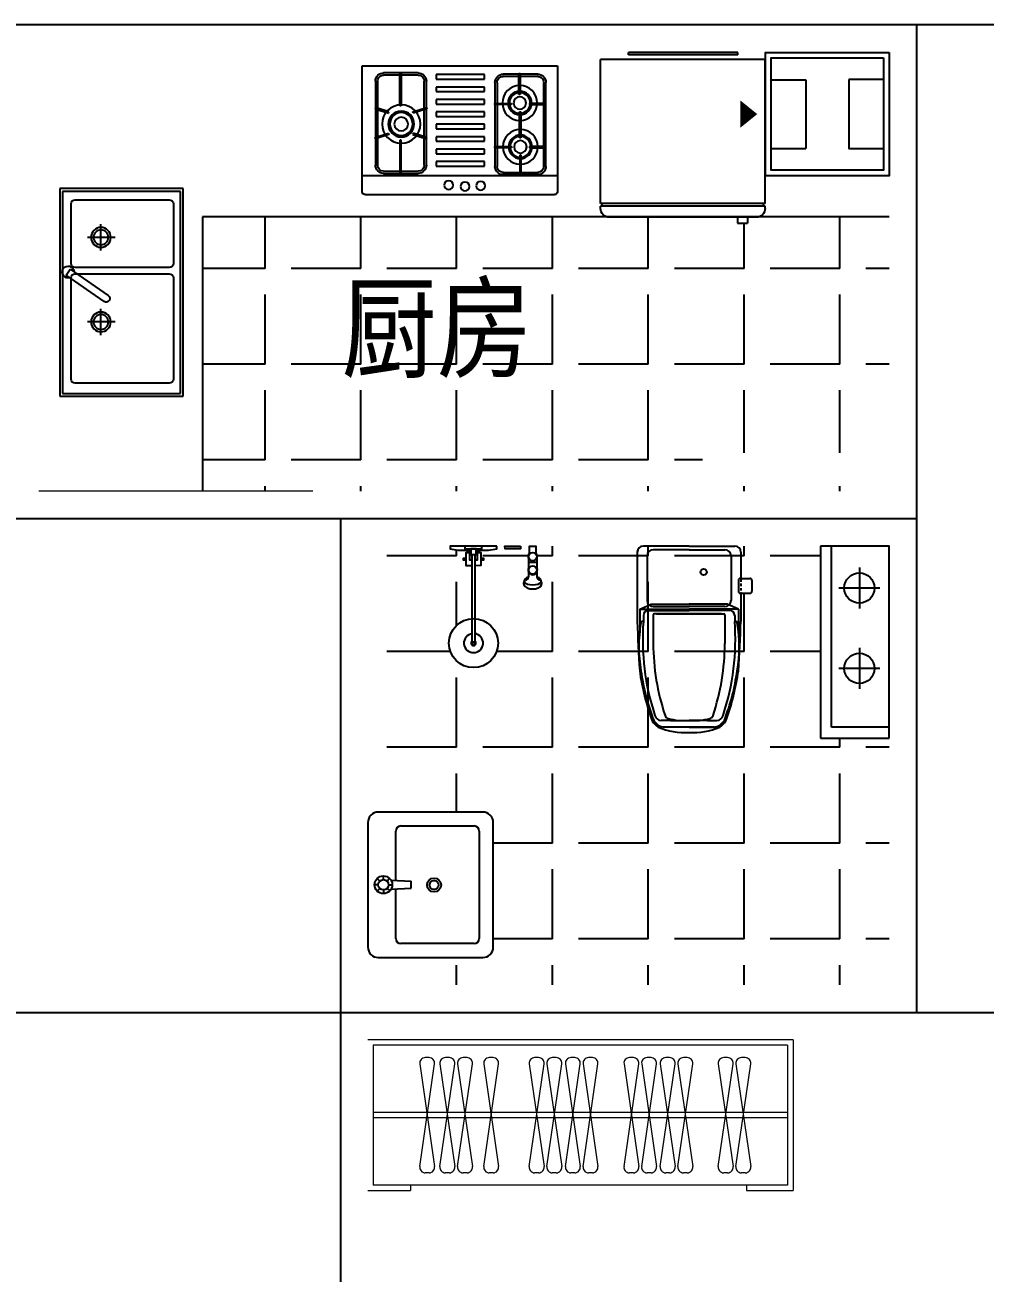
# Model space of a CAD drawing. Extents: x 534658 to 605938, y 505393 to 555793.
# Drawn here: x 568153 to 571653, y 529032 to 533582 of the extents above; entities that cross this region are included whole.
import ezdxf
from ezdxf.enums import TextEntityAlignment as Align

# ---------------------------------------------------------------- set-up
doc = ezdxf.new("R2010")
doc.units = 0
doc.header["$LTSCALE"] = 1000
doc.header["$MEASUREMENT"] = 0
for name, color, linetype in [('0_厨卫', 154, 'Continuous'), ('0_铺地填充', 251, 'Continuous'), ('DOTE', 1, 'Continuous'), ('PUB_TEXT', 7, 'Continuous')]:
    doc.layers.add(name, color=color, linetype=linetype)
doc.layers.add('0_家具', color=31, linetype='Continuous', lineweight=9)
doc.layers.add('0_看线', color=180, linetype='Continuous', lineweight=9)
doc.styles.add('黑体', font='SIMHEI.TTF', dxfattribs={"width": 0.8})
pattern_1 = [(180, (2075342.906589111, 392994.6721116866), (0, 349.25), [254, -95.25]), (90, (2075342.906589111, 392994.6721116866), (349.25, 2.138539473011066e-14), [254, -95.25])]

# ---------------------------------------------------------------- blocks, each defined once
blk = doc.blocks.new('ma2')
at = {"layer": '0_厨卫'}
for p, q in [((0, 0), (-166.5, 0)), ((0, 0), (166.5, 0)), ((-189, -22.5), (-189, -274.5)), ((189, -22.5), (189, -122.0254213614389)), ((191.7000000001863, -117.9000000001397), (222.3000000007451, -117.9000000001397)), ((229.5, -125.0999999998603), (229.5, -164.6999999999534)), ((189, -170.1148700807244), (189, -274.5)), ((191.7000000001863, -171.9000000001397), (222.3000000007451, -171.9000000001397)), ((-180, -230.4000000001397), (-180, -316.4254094343632)), ((-175.5, -279), (-175.5, -280.3469112922903))]:
    blk.add_line(p, q, dxfattribs=at)
at = {"layer": '0_厨卫', "color": 8}
for p, q in [((-153, -36), (-153, -198)), ((0, -13.5), (-130.5, -13.5)), ((0, -13.5), (130.5, -13.5)), ((153, -36), (153, -198)), ((180, -125.0999999998603), (180, -164.6999999999534)), ((191.7000000001863, -117.9000000001397), (187.2000000001863, -117.9000000001397)), ((189, -121.200333661167), (189, -129.7378550155554)), ((191.7000000001863, -171.9000000001397), (187.2000000001863, -171.9000000001397)), ((189, -136.9619115462992), (189, -146.4845315185376)), ((189, -153.1339471887331), (189, -161.6714685431216)), ((-180, -230.4000000001397), (-138.5999999996275, -211.5)), ((-138.5999999996275, -211.5), (0, -211.5)), ((-130.5, -220.5), (0, -220.5)), ((138.6000000005588, -211.5), (0, -211.5)), ((130.5, -220.5), (0, -220.5)), ((180, -230.4000000001397), (138.6000000005588, -211.5)), ((-180, -230.4000000001397), (0, -230.4000000001397)), ((-166.5, -252.9000000001397), (-166.5, -274.5)), ((-148.5, -234.9000000001397), (0, -234.9000000001397)), ((-130.5, -250.1999999999534), (-130.5, -355.5)), ((0, -246.5999999998603), (-126.8999999994412, -246.5999999998603)), ((-118.7999999998137, -246.5999999998603), (0, -246.5999999998603)), ((180, -230.4000000001397), (0, -230.4000000001397)), ((148.5, -234.9000000001397), (0, -234.9000000001397)), ((118.8000000007451, -246.5999999998603), (0, -246.5999999998603)), ((0, -246.5999999998603), (126.9000000003725, -246.5999999998603)), ((130.5, -250.1999999999534), (130.5, -355.5)), ((166.5, -252.9000000001397), (166.5, -274.5)), ((180, -230.4000000001397), (180, -316.4254094343632)), ((-166.5, -274.5), (-171, -274.5)), ((166.5, -274.5), (171, -274.5)), ((175.5, -279), (175.5, -280.3469112922903)), ((-77.39916105940938, -636.3000000000466), (-101.8862989675254, -636.3000000000466)), ((-67.5, -636.3000000000466), (-77.39916105940938, -636.3000000000466)), ((-67.5, -636.3000000000466), (0, -636.3000000000466)), ((67.5, -636.3000000000466), (0, -636.3000000000466)), ((67.5, -636.3000000000466), (77.39916105940938, -636.3000000000466)), ((77.39916105940938, -636.3000000000466), (101.8862989684567, -636.3000000000466)), ((93.06087754387408, -659.6999999999534), (-93.06087754294276, -659.6999999999534)), ((0, -659.6999999999534), (93.06087754387408, -659.6999999999534))]:
    blk.add_line(p, q, dxfattribs=at)
blk.add_circle((53.10000000055879, -94.5), 11.40815247663667, dxfattribs=at)
at = {"layer": '0_厨卫'}
for centre, radius, start, end in [((-166.5, -22.5), 22.5, 90, 180), ((166.5, -22.5), 22.5, 0, 90), ((222.3000000007451, -125.0999999998603), 7.2, 0, 90), ((222.3000000007451, -164.6999999999534), 7.2, 270, 0), ((6805.708689086139, -14.98956554476172), 6999.521077242298, 182.1247541063514, 183.6000563434392), ((-6805.708688990213, -14.98956555104814), 6999.521077147583, 356.3999436565608, 357.8752458936486), ((749.1395910214633, -320.9842596482486), 938.6835635739402, 188.1773252596434, 199.5371123268662), ((-749.075333350338, -321.0035344087519), 938.6165597252316, 340.4626847590481, 351.8237832077435), ((-122.7765990523621, -630.3817124427296), 13.5, 199.5371123268662, 212.7351400685429), ((-116.1856549186632, -630.4243820346892), 13.5, 201.340130019766, 225.0456671201243), ((122.7765990523621, -630.3817124427296), 13.5, 327.2648599314571, 340.4628876731337), ((-70.42896267399192, -596.7297718022019), 75.73124732212365, 212.7351400685429, 236.2527200414178), ((-12.88828185852617, -423.2266014702618), 256.5972770769422, 247.1572968193986, 272.8790446030137), ((12.88828185852617, -423.226601468632), 256.5972770785842, 267.1209553969863, 292.8427031806015), ((70.42896267492324, -596.7297718022019), 75.73124732212365, 303.7472799585822, 327.2648599314571)]:
    blk.add_arc(centre, radius, start, end, dxfattribs=at)
at = {"layer": '0_厨卫', "color": 8}
for centre, radius, start, end in [((-130.5, -36), 22.5, 90, 180), ((130.5, -36), 22.5, 0, 90), ((187.2000000001863, -125.0999999998603), 7.2, 90, 180), ((187.2000000001863, -164.6999999999534), 7.2, 180, 270), ((-130.5, -198), 22.5, 180, 270), ((130.5, -198), 22.5, 270, 0), ((-148.5, -252.9000000001397), 18, 90, 180), ((-126.8999999994412, -250.1999999999534), 3.6, 90, 180), ((126.9000000003725, -250.1999999999534), 3.6, 0, 90), ((148.5, -252.9000000001397), 18, 0, 90), ((315.9997481284663, -366.8548092211131), 499.0547252698382, 170.0177249496548, 190.1148802128349), ((-171, -279), 4.5, 90, 180), ((712.4397293468937, -340.4294771072455), 881.4089537639704, 175.7102634395871, 198.2941325648036), ((-712.4397293459624, -340.4294771070126), 881.4089537639704, 341.7058674351964, 4.28973656041288), ((171, -279), 4.5, 0, 90), ((-315.999748127535, -366.8548092208803), 499.0547252698382, 349.8851197871651, 9.982275050345233), ((703.8273664154112, -352.850587095134), 834.3315730198825, 180.1819425781174, 198.4972610599625), ((-703.8273664144799, -352.850587095134), 834.3315730198825, 341.5027389400375, 359.8180574218827), ((594.2509733149782, -352.8633294566534), 776.2321552453669, 187.5236788309576, 201.340130019766), ((-594.2509733149782, -352.8633294566534), 776.2321552453669, 338.659869980234, 352.4763211690424), ((-99.85239377990365, -611.0890470207669), 25.2928630336992, 193.7470556046317, 265.387626009144), ((-70.33155621122569, -611.8393892205786), 18, 198.4972610599625, 250.8187481424693), ((-15.12868216913193, -386.4469691873528), 249.9794124911297, 255.8484349526227, 273.4075284237138), ((15.12868217006326, -386.4469691873528), 249.9794124911297, 266.5924715762862, 284.1515650473773), ((70.33155621215701, -611.8393892205786), 18, 289.1812518575307, 341.5027389400375), ((99.85239378083497, -611.0890470207669), 25.2928630336992, 274.612373990856, 346.2529443953683), ((116.1856549195945, -630.4243820346892), 13.5, 314.9543328798757, 338.659869980234), ((117.4627921506763, -396.4031826078426), 344.1924834331063, 225.0456671201243, 228.0776655587328), ((-91.53043877147138, -625.7263711621054), 34.00808285177626, 231.9313491334848, 272.5793075874444), ((91.5304387724027, -625.7263711621054), 34.00808285177626, 267.4206924125555, 308.0686508665152), ((-117.4627921497449, -396.4031826076098), 344.1924834331063, 311.9223344412672, 314.9543328798757)]:
    blk.add_arc(centre, radius, start, end, dxfattribs=at)
blk = doc.blocks.new('A$C1BE601A8')
for p, q in [((-3.331544576212764e-06, 0.000128552783280611), (-3.331544576212764e-06, 450.0001285527833)), ((-3.331544576212764e-06, 450.0001285527833), (756.9591153254441, 450.0001285527833)), ((9.999996668455424, 10.00012855278328), (9.999996668455424, 440.0001285527833)), ((9.999996668455424, 440.0001285527833), (746.9591153254441, 440.0001285527833)), ((315.0162760930543, 426.5923377163708), (293.2995176711702, 411.4024486970156)), ((293.2995176711702, 411.4024486970156), (390.0376990229997, 273.0973095423542)), ((411.7544574448548, 288.287198562175), (315.0162760930543, 426.5923377163708)), ((746.9591153254441, 440.0001285527833), (746.9591153254441, 10.00012855278328)), ((756.9591153254441, 450.0001285527833), (756.9591153254441, 0.000128552783280611)), ((40.70540845507639, 393.4111159974709), (40.70540845507639, 50.34339343057945)), ((272.9981059508573, 408.4111159970053), (55.70540845507639, 408.4111159974709)), ((287.9981059508573, 50.34339343011379), (287.9981059508573, 393.4111159970053)), ((310.5429994659789, 393.4111159974709), (310.5429994659789, 50.34339343011379)), ((694.6191676114395, 408.4111159974709), (325.5429994659789, 408.4111159974709)), ((709.6191676114395, 50.34339343057945), (709.6191676114395, 393.4111159974709)), ((177.7081585570995, 248.1342476331629), (177.7081585570995, 348.3190406123176)), ((486.0939768552489, 248.1342476331629), (486.0939768552489, 348.3190406123176)), ((225.9020207491121, 299.62899633497), (129.8652481655299, 299.62899633497)), ((534.2878390472615, 299.6289963354357), (438.2510664636793, 299.6289963354357)), ((756.9591153254441, 0.000128552783280611), (-3.331544576212764e-06, 0.000128552783280611)), ((746.9591153254441, 10.00012855278328), (9.999996668455424, 10.00012855278328)), ((55.70540845507639, 35.34339343057945), (272.9981059508573, 35.34339343011379)), ((325.5429994659789, 35.34339343011379), (694.6191676114395, 35.34339343057945))]:
    blk.add_line(p, q)
for centre, radius in [((177.7081585570995, 299.6289963354357), 36.13484355663392), ((177.7081585570995, 299.6289963354357), 27.13484355663391), ((486.0939768552489, 299.62899633497), 36.13484355663392), ((486.0939768552489, 299.62899633497), 27.13484355663391)]:
    blk.add_circle(centre, radius)
for centre, radius, start, end in [((304.1578968820977, 418.9973932066932), 21.70012077171123, 342.6067890444376, 267.3353041458893), ((55.70540845507639, 393.4111159974709), 15, 90, 180), ((272.9981059508573, 393.4111159970053), 15, 0, 90), ((325.5429994659789, 393.4111159974709), 15, 90, 180), ((694.6191676114395, 393.4111159974709), 15, 0, 90), ((400.8960782339273, 280.6922540520318), 13.25094642638578, 214.9710465723635, 34.97104657236348), ((55.70540845507639, 50.34339343057945), 15, 180, 270), ((272.9981059508573, 50.34339343011379), 15, 270, 0), ((325.5429994659789, 50.34339343011379), 15, 180, 270), ((694.6191676114395, 50.34339343057945), 15, 270, 0)]:
    blk.add_arc(centre, radius, start, end)
blk = doc.blocks.new('ddfdf')
at = {"layer": '0_厨卫'}
for p, q in [((15801.22047886996, -30110.33075532416), (15800.73663333491, -30821.87117318355)), ((16259.83254858754, -30110.6426102753), (15801.22047886996, -30110.33075532416)), ((16269.8257486165, -30120.64260796332), (16269.8257486165, -30812.18335021241)), ((15800.73663333491, -30821.87117318355), (16259.81894864546, -30822.18334790046))]:
    blk.add_line(p, q, dxfattribs=at)
at = {"layer": '0_厨卫', "color": 251}
for p, q in [((16201.47471839342, -30822.14367398366), (16201.95856392848, -30110.60325612428)), ((15856.24018454449, -30166.63353793937), (16162.68054026373, -30166.84191654183)), ((15856.24562452129, -30158.63353978892), (16162.68598024057, -30158.84191839138)), ((15952.10978383189, -30158.79979407729), (15956.89730725183, -30157.24783182231)), ((15968.02960611756, -30207.90957222402), (15952.10978383189, -30158.79979407729)), ((15956.89730725183, -30157.24783182231), (15972.81712953748, -30206.3576099691)), ((16062.03627514632, -30157.31932603248), (16046.04967858482, -30206.40740790183)), ((16050.8350869181, -30207.96587972413), (16066.82168347959, -30158.87779785483)), ((16066.82168347959, -30158.87779785483), (16062.03627514632, -30157.31932603248)), ((15826.13972583385, -30314.35733110219), (15826.22523154415, -30188.61313293988)), ((15834.13972398426, -30314.362771079), (15834.22522969456, -30188.61857291669)), ((15972.81712953748, -30206.3576099691), (15968.02960611756, -30207.90957222402)), ((16046.04967858482, -30206.40740790183), (16050.8350869181, -30207.96587972413)), ((16184.66557524111, -30188.85687139173), (16184.58006953081, -30314.60106955408)), ((16192.66557339151, -30188.86231136855), (16192.58006768121, -30314.60650953089)), ((15828.77924500428, -30247.7031957914), (15828.77613383875, -30252.27845766125)), ((15828.77613383875, -30252.27845766125), (15946.58532782479, -30252.35856759045)), ((15946.58843899032, -30247.7833057206), (15828.77924500428, -30247.7031957914)), ((15946.58532782479, -30252.35856759045), (15946.58843899032, -30247.7833057206)), ((16072.21889501713, -30252.44399807198), (16072.22200618267, -30247.86873620213)), ((16190.02808900317, -30252.52410800118), (16072.21889501713, -30252.44399807198)), ((16072.22200618267, -30247.86873620213), (16190.03120016869, -30247.94884613133)), ((16190.03120016869, -30247.94884613133), (16190.02808900317, -30252.52410800118)), ((15967.97021230725, -30295.25376274667), (15951.98361574577, -30344.34184461599)), ((15956.76902407904, -30345.90031643835), (15972.75562064051, -30296.81223456899)), ((15972.75562064051, -30296.81223456899), (15967.97021230725, -30295.25376274667)), ((16045.98816968787, -30296.86203250175), (16050.77569310779, -30295.31007024675)), ((16061.90799197353, -30345.97181064851), (16045.98816968787, -30296.86203250175)), ((16050.77569310779, -30295.31007024675), (16066.69551539348, -30344.41984839353)), ((16162.55967470406, -30344.58610268185), (15856.11931898478, -30344.37772407936)), ((16162.56511468087, -30336.58610453145), (15856.12475896161, -30336.37772592896)), ((15951.98361574577, -30344.34184461599), (15956.76902407904, -30345.90031643835)), ((16066.69551539348, -30344.41984839353), (16061.90799197353, -30345.97181064851)), ((15832.30939762758, -30555.69794555829), (15832.42922585135, -30379.47925956306)), ((15832.42922585135, -30379.47925956306), (15849.08552759684, -30379.49058580262)), ((15849.08552759684, -30379.49058580262), (15848.96569937306, -30555.70927179785)), ((15877.64456283998, -30555.72877334643), (15877.76439106376, -30379.51008735123)), ((15877.76439106376, -30379.51008735123), (15894.42069280923, -30379.52141359076)), ((15894.42069280923, -30379.52141359076), (15894.30086458546, -30555.74009958602)), ((15922.97972805239, -30555.75960113463), (15923.09955627615, -30379.54091513937)), ((15923.09955627615, -30379.54091513937), (15939.75585802163, -30379.55224137893)), ((15939.75585802163, -30379.55224137893), (15939.63602979787, -30555.77092737419)), ((15968.31489326477, -30555.7904289228), (15968.43472148855, -30379.57174292754)), ((15968.43472148855, -30379.57174292754), (15985.09102323404, -30379.5830691671)), ((15985.09102323404, -30379.5830691671), (15984.97119501028, -30555.80175516236)), ((16013.65005847719, -30555.82125671094), (16013.76988670095, -30379.60257071568)), ((16013.76988670095, -30379.60257071568), (16030.42618844645, -30379.61389695524)), ((16030.42618844645, -30379.61389695524), (16030.30636022268, -30555.8325829505)), ((16058.9852236896, -30555.85208449909), (16059.10505191336, -30379.63339850385)), ((16059.10505191336, -30379.63339850385), (16075.76135365885, -30379.64472474344)), ((16075.76135365885, -30379.64472474344), (16075.64152543508, -30555.86341073865)), ((16104.320388902, -30555.88291228726), (16104.44021712576, -30379.66422629202)), ((16104.44021712576, -30379.66422629202), (16121.09651887125, -30379.67555253155)), ((16121.09651887125, -30379.67555253155), (16120.97669064747, -30555.89423852682)), ((16149.65555411439, -30555.91374007543), (16149.77538233816, -30379.69505408016)), ((16149.77538233816, -30379.69505408016), (16166.43168408364, -30379.70638031972)), ((16166.43168408364, -30379.70638031972), (16166.31185585988, -30555.92506631499)), ((15848.96569937306, -30555.70927179785), (15832.30939762758, -30555.69794555829)), ((15894.30086458546, -30555.74009958602), (15877.64456283998, -30555.72877334643)), ((15939.63602979787, -30555.77092737419), (15922.97972805239, -30555.75960113463)), ((15984.97119501028, -30555.80175516236), (15968.31489326477, -30555.7904289228)), ((16030.30636022268, -30555.8325829505), (16013.65005847719, -30555.82125671094)), ((16075.64152543508, -30555.86341073865), (16058.9852236896, -30555.85208449909)), ((16120.97669064747, -30555.89423852682), (16104.320388902, -30555.88291228726)), ((16166.31185585988, -30555.92506631499), (16149.65555411439, -30555.91374007543)), ((15860.70267432253, -30602.4207397656), (16167.14303004179, -30602.629118368)), ((15860.70811429936, -30594.42074161515), (16167.14847001863, -30594.62912021758)), ((15937.1669869261, -30594.52794525784), (15937.12637536677, -30654.25106717492)), ((15941.74224879594, -30594.53105642341), (15937.1669869261, -30594.52794525784)), ((15941.70163723665, -30654.25417834049), (15941.74224879594, -30594.53105642341)), ((16094.9205081432, -30594.63521722017), (16094.87989658389, -30654.35833913722)), ((16099.49577001306, -30594.63832838571), (16094.9205081432, -30594.63521722017)), ((16099.45515845375, -30654.36145030276), (16099.49577001306, -30594.63832838571)), ((15830.6022156119, -30750.14453292839), (15830.68772132219, -30624.40033476608)), ((15838.60221376231, -30750.14997290523), (15838.68771947261, -30624.40577474292)), ((15937.12637536677, -30654.25106717492), (15941.70163723665, -30654.25417834049)), ((16094.87989658389, -30654.35833913722), (16099.45515845375, -30654.36145030276)), ((16189.12806501915, -30624.64407321793), (16189.04255930885, -30750.3882713803)), ((16197.12806316956, -30624.64951319477), (16197.04255745926, -30750.39371135712)), ((15828.55599031564, -30681.58954124071), (15828.55287915009, -30686.16480311059)), ((15828.55287915009, -30686.16480311059), (15904.26455170971, -30686.21628684053)), ((15904.26766287526, -30681.64102497065), (15828.55599031564, -30681.58954124071)), ((15904.26455170971, -30686.21628684053), (15904.26766287526, -30681.64102497065)), ((15968.1876466555, -30683.81788342999), (15968.18453548996, -30688.39314529984)), ((15968.18453548996, -30688.39314529984), (16063.08249315563, -30688.45767565109)), ((16063.08560432116, -30683.88241378125), (15968.1876466555, -30683.81788342999)), ((16063.08249315563, -30688.45767565109), (16063.08560432116, -30683.88241378125)), ((16125.59691891969, -30689.56698637997), (16125.60003008523, -30684.99172451012)), ((16199.17672794539, -30689.61702044855), (16125.59691891969, -30689.56698637997)), ((16125.60003008523, -30684.99172451012), (16199.17983911092, -30685.04175857871)), ((16199.17983911092, -30685.04175857871), (16199.17672794539, -30689.61702044855)), ((15937.04091610261, -30779.92696192159), (15937.08152766193, -30720.20384000457)), ((15937.08152766193, -30720.20384000457), (15941.65678953177, -30720.20695117011)), ((15941.65678953177, -30720.20695117011), (15941.61617797248, -30779.93007308713)), ((16094.79443731972, -30780.0342338839), (16094.83504887903, -30720.31111196688)), ((16094.83504887903, -30720.31111196688), (16099.41031074889, -30720.31422313242)), ((16099.41031074889, -30720.31422313242), (16099.36969918958, -30780.03734504944)), ((16167.0221644821, -30780.37330450807), (15860.58180876285, -30780.16492590556)), ((16167.02760445893, -30772.37330635762), (15860.58724873966, -30772.16492775513)), ((15941.61617797248, -30779.93007308713), (15937.04091610261, -30779.92696192159)), ((16099.36969918958, -30780.03734504944), (16094.79443731972, -30780.0342338839))]:
    blk.add_line(p, q, dxfattribs=at)
for centre, radius in [((16012.87678350645, -30252.92774057665), 70.09326768931929), ((16012.87678350645, -30252.92774057665), 47.27171990812843), ((16012.87678350645, -30252.92774057665), 41.77171990812843), ((16012.87678350645, -30252.92774057665), 25.27171990812844), ((16235.44661092224, -30425.80481278154), 16.15891210973495), ((16240.16507174894, -30485.34141980094), 16.15891210973495), ((16237.74673690559, -30542.49174586008), 16.15891210973495), ((15935.7753947958, -30685.09315712936), 63.72115244483573), ((16095.65932884606, -30687.33527081198), 63.72115244483573), ((15935.7753947958, -30685.09315712936), 42.97429082557129), ((15935.7753947958, -30685.09315712936), 37.97429082557129), ((15935.7753947958, -30685.09315712936), 22.97429082557131), ((16095.65932884606, -30687.33527081198), 42.97429082557129), ((16095.65932884606, -30687.33527081198), 37.97429082557129), ((16095.65932884606, -30687.33527081198), 22.97429082557131)]:
    blk.add_circle(centre, radius, dxfattribs=at)
at = {"layer": '0_厨卫'}
for centre, start, end in [((16259.8257486165, -30120.64260796335), 0, 89.96103903299782), ((16259.8257486165, -30812.18335021244), 269.9610390329979, 0)]:
    blk.add_arc(centre, 9.999999999999995, start, end, dxfattribs=at)
at = {"layer": '0_厨卫', "color": 251}
for centre, radius, start, end in [((15856.22522460821, -30188.63353285295), 30.00000000000049, 89.96103903299782, 179.9610390329979), ((15856.2252246082, -30188.63353285298), 21.99999999998268, 89.96103903299782, 179.9610390329979), ((16162.66558032746, -30188.84191145547), 22.00000000001177, 359.9610390329979, 89.96103903299782), ((16162.66558032746, -30188.84191145544), 29.99999999998959, 359.9610390329979, 89.96103903299782), ((15856.13971889789, -30314.37773101529), 29.99999999998959, 179.9610390329979, 269.9610390329979), ((15856.13971889789, -30314.37773101529), 21.99999999999721, 179.9610390329979, 269.9610390329979), ((16162.58007461715, -30314.58610961775), 30.0000000000005, 269.9610390329979, 359.9610390329979), ((16162.58007461717, -30314.58610961775), 21.99999999998994, 269.9610390329979, 359.9610390329979), ((15860.68771438625, -30624.42073467921), 30.00000000000779, 89.96103903299782, 179.9610390329979), ((15860.68771438625, -30624.42073467924), 22.00000000000087, 89.96103903299782, 179.9610390329979), ((16167.12807010549, -30624.62911328164), 22.00000000001177, 359.9610390329979, 89.96103903299782), ((16167.12807010549, -30624.62911328164), 30.00000000001871, 359.9610390329979, 89.96103903299782), ((15860.60220867595, -30750.16493284149), 30.00000000000414, 179.9610390329979, 269.9610390329979), ((15860.60220867593, -30750.16493284149), 21.99999999998265, 179.9610390329979, 269.9610390329979), ((16167.04256439523, -30750.37331144401), 29.99999999998596, 269.9610390329979, 359.9610390329979), ((16167.04256439523, -30750.37331144401), 21.99999999998994, 269.9610390329979, 359.9610390329979)]:
    blk.add_arc(centre, radius, start, end, dxfattribs=at)
blk = doc.blocks.new('A$C31C75FCC')
at = {"layer": '0_厨卫'}
for p, q in [((445.3361283580307, 248.2651063782396), (445.3361283580307, 501.7356434994144)), ((572.3361283580307, 501.7356434994144), (445.3361283580307, 501.7356434994144)), ((162.3361283580306, 500.0003749284862), (289.3361283580306, 500.0003749284862)), ((289.3361283580306, 250.0003749489551), (289.3361283580306, 500.0003749284862)), ((162.3361283580306, 250.0003749489551), (289.3361283580306, 250.0003749489551)), ((572.3361283580307, 248.2651063782396), (445.3361283580307, 248.2651063782396))]:
    blk.add_line(p, q, dxfattribs=at)
for points in [[(592.3361283580307, 150.0003749489551), (592.3361283580307, 600.0003749285825), (142.3361283580307, 600.000374928466), (142.3361283580307, 150.0003749489551)], [(592.3361283580307, 150.0003749489551), (592.3361283580307, 600.0003749285825), (142.3361283580307, 600.000374928466), (142.3361283580307, 150.0003749489551)], [(572.3361283580307, 170.0003749489551), (572.3361283580307, 580.0003749285825), (162.3361283580307, 580.000374928466), (162.3361283580307, 170.0003749489551)], [(572.3361283580307, 170.0003749489551), (572.3361283580307, 580.0003749285825), (162.3361283580307, 580.000374928466), (162.3361283580307, 170.0003749489551)]]:
    blk.add_lwpolyline(points, close=True, dxfattribs=at)
blk.add_lwpolyline([(49.99974151281636, 375.0003749387106, 100, 0, 0), (111.9802429294213, 375.0003749387106, 0, 0, 0)], format="xyseb", dxfattribs=at)
blk.add_lwpolyline([(49.99974151281636, 375.0003749387106, 100, 0, 0), (111.9802429294213, 375.0003749387106, 0, 0, 0)], format="xyseb", dxfattribs=at)
blk = doc.blocks.new('dfdsf')
at = {"layer": '0_厨卫'}
for p, q in [((-6118.831913608177, -27345.44864588381), (-6118.831913608177, -27726.44864588381)), ((-5626.473608758264, -27307.3486458838), (-6080.731913608171, -27307.3486458838)), ((-5588.373608758258, -27726.44864588381), (-5588.373608758258, -27345.44864588381)), ((-6080.731913608171, -27764.54864588381), (-5626.473608758264, -27764.54864588381))]:
    blk.add_line(p, q, dxfattribs=at)
at = {"layer": '0_厨卫', "color": 8}
for p, q in [((-5866.874092104343, -27350.63551101041), (-5876.377111874863, -27341.09683283082)), ((-5853.602761183218, -27345.15289837577), (-5853.602761183218, -27331.68836102118)), ((-5831.109767354174, -27340.81993622227), (-5840.495539516, -27350.4740051664)), ((-5872.406503072321, -27363.95664026488), (-5885.871040426886, -27363.95664026488)), ((-5866.710719794231, -27377.43855889999), (-5876.096491956057, -27387.09262784412)), ((-5870.084983734348, -27391.69791249819), (-5866.302761183229, -27465.55664026488)), ((-5853.602761183218, -27382.76038215398), (-5853.602761183218, -27396.22491950855)), ((-5837.120538632058, -27391.69791249819), (-5840.902761183206, -27465.55664026488)), ((-5830.828410491573, -27386.81644769893), (-5840.331430262093, -27377.27776951935)), ((-5834.799019294114, -27363.95664026488), (-5821.334481939521, -27363.95664026488)), ((-6068.03191360816, -27694.69864588381), (-6068.03191360816, -27427.9986458838)), ((-6048.981913608171, -27408.94864588381), (-5869.201593039608, -27408.94864588381)), ((-5838.003929326798, -27408.94864588381), (-5658.223608758264, -27408.94864588381)), ((-5639.173608758247, -27427.9986458838), (-5639.173608758247, -27694.69864588381)), ((-5866.302761183229, -27465.55664026488), (-5840.902761183206, -27465.55664026488)), ((-5658.223608758264, -27713.7486458838), (-6048.981913608171, -27713.7486458838))]:
    blk.add_line(p, q, dxfattribs=at)
for centre, radius in [((-5853.602761183218, -27363.95664026488), 32.26827924368117), ((-5853.602761183218, -27363.95664026488), 18.80374188911082), ((-5854.571620082796, -27548.64864588382), 25.4), ((-5854.571620082796, -27548.64864588382), 15.95985148249019)]:
    blk.add_circle(centre, radius, dxfattribs=at)
at = {"layer": '0_厨卫'}
for centre, start, end in [((-6080.731913608171, -27345.44864588381), 90, 180), ((-5626.473608758264, -27345.44864588381), 0, 90), ((-6080.731913608171, -27726.44864588381), 180, 270), ((-5626.473608758264, -27726.44864588381), 270, 0)]:
    blk.add_arc(centre, 38.09999999999999, start, end, dxfattribs=at)
at = {"layer": '0_厨卫', "color": 8}
for centre, start, end in [((-6048.981913608171, -27427.9986458838), 90, 180), ((-5658.223608758264, -27427.9986458838), 0, 90), ((-6048.981913608171, -27694.69864588381), 180, 270), ((-5658.223608758264, -27694.69864588381), 270, 0)]:
    blk.add_arc(centre, 19.05, start, end, dxfattribs=at)
blk = doc.blocks.new('A$C757154BD')
at = {"layer": '0_厨卫'}
for p, q in [((89.49975662515499, 254.5580197364325), (412.8767048742156, 254.5580197363161)), ((412.8767048742156, 244.5580197363161), (89.49975662515499, 244.5580197364325)), ((417.8767048742156, 271.0580197363161), (427.8767048742156, 271.0580197362578)), ((417.8767048742156, 234.5580197363161), (427.8767048742156, 234.5580197362578)), ((417.8767048742156, 228.0580197363161), (427.8767048742156, 228.0580197362578)), ((420.8767048742156, 264.5580197363161), (427.8767048742156, 264.5580197362578)), ((404.5433715402614, 48.55801973631606), (329.7596135137137, 48.55801973637426)), ((382.5433715402614, 18.55801973631606), (382.5433715402614, 48.55801973631606)), ((404.5433715402614, 18.55801973631606), (329.759613514645, 18.55801973637426))]:
    blk.add_line(p, q, dxfattribs=at)
for points in [[(442.8767048744485, 164.5580197362578), (442.8767048744485, 334.5580197362578), (432.8767048744485, 334.5580197362578), (427.8767048744485, 304.8080197362578), (427.8767048742156, 259.5580197362578)], [(417.8767048742156, 264.5580197363161), (417.8767048742156, 277.5580197363161), (372.8767048742156, 277.5580197363743), (372.8767048742156, 254.5580197363743)], [(397.3767048742156, 277.5580197363161), (397.3767048744485, 287.5580197363161), (393.3767048744485, 287.5580197363161), (393.3767048742156, 277.5580197363161)], [(372.8767048742156, 244.5580197363743), (372.8767048742156, 221.5580197363743), (417.8767048742156, 221.5580197363161), (417.8767048742156, 234.5580197363161)], [(420.8767048742156, 259.5580197363161), (420.8767048742156, 264.5580197363161), (392.8767048742156, 264.5580197363161), (392.8767048742156, 254.5580197363161)], [(392.8767048742156, 244.5580197363161), (392.8767048742156, 234.5580197363161), (420.8767048742156, 234.5580197363161), (420.8767048742156, 239.5580197363161)], [(427.8767048742156, 239.5580197362578), (427.8767048742156, 194.3080197362578), (432.8767048744485, 164.5580197362578), (442.8767048744485, 164.5580197362578)], [(393.3767048742156, 221.5580197363161), (393.3767048742156, 211.5580197363161), (397.3767048742156, 211.5580197363161), (397.3767048742156, 221.5580197363161)], [(413.9714619561564, 45.2246864028275), (442.8767048742156, 45.22468640276929), (442.8767048742156, 21.8913530697464), (413.9714619561564, 21.89135306980461)]]:
    blk.add_lwpolyline(points, dxfattribs=at)
for points in [[(442.8767048744485, 280.5580197362578), (432.8767048744485, 280.5580197362578), (432.8767048742156, 218.5580197362578), (442.8767048742156, 218.5580197362578)], [(432.8767048742156, 259.5580197362578), (412.8767048742156, 259.5580197363161), (412.8767048742156, 239.5580197363161), (432.8767048742156, 239.5580197362578)], [(442.8767048744485, 78.55801973625785), (432.8767048744485, 78.55801973625785), (432.8767048744485, 134.5580197362578), (442.8767048744485, 134.5580197362578)]]:
    blk.add_lwpolyline(points, close=True, dxfattribs=at)
for centre, radius in [((89.49975662515499, 249.5580197364325), 89.5000000000048), ((89.49975662515499, 249.5580197364325), 5), ((355.5433715400286, 33.55801973637426), 15), ((404.5433715400286, 33.55801973631606), 15)]:
    blk.add_circle(centre, radius, dxfattribs=at)
for centre, radius, start, end in [((89.49975662515499, 249.5580197364325), 35.00000000000434, 8.213210707144919, 351.7867892928551), ((89.49975662515499, 249.5580197364325), 8.999999999996227, 33.74898857579469, 326.2510114242053), ((335.7065837734845, 65.19171941379318), 17.66483569771895, 196.4180663889736, 250.3267392282858), ((355.5433715400286, 33.55801973637426), 17.00000000000622, 61.9275130712095, 298.0724869287905), ((404.5433715400286, 33.55801973631606), 16.99999999999725, 43.33592274252315, 118.0724869287905), ((335.7065837732516, 1.924320058955345), 17.66483569775225, 109.6732607717142, 163.5819336110264), ((404.5433715400286, 33.55801973631606), 16.99999999999725, 241.9275130712095, 316.6640772574768)]:
    blk.add_arc(centre, radius, start, end, dxfattribs=at)
for centre, major_axis, ratio, start_param, end_param in [((307.0753145113122, 33.55801973631606), (-3.632262378019175e-12, 33.55952910142641), 0.6129093611123322, -0.3796203813069563, 3.521213034887255), ((316.5459787591826, 33.55801973643247), (-7.038134640991997e-12, 31.40840299578781), 0.4788404488619488, -1.072899011410661, 4.214491665007622)]:
    blk.add_ellipse(centre, major_axis=major_axis, ratio=ratio, start_param=start_param, end_param=end_param, dxfattribs=at)
blk = doc.blocks.new('A$C2C511B21')
at = {"layer": '0_厨卫'}
for p, q in [((53.34382075769827, 750.0010344432667), (61.83162807906047, 750.0010344353504)), ((61.83162807906047, 750.0010344353504), (61.83162738056853, 150.0010344353504)), ((61.83162807347253, 744.1069043241441), (71.83162807347253, 744.1069043148309)), ((71.83162807906047, 750.0010344260372), (596.7510576657951, 750.0010339372093)), ((71.83162807906047, 750.0010344260372), (71.83162738056853, 150.0010344260372)), ((596.7510576657951, 750.0010339372093), (596.7510569673032, 150.0010339372093)), ((0.0009012690279632807, 649.1477072993293), (0.0009013020899146795, 685.2839085852029)), ((21.83162801875733, 685.2839085648302), (0.0009013020899146795, 685.2839085852029)), ((21.8316280497238, 718.4888417939655), (21.8316274099052, 181.5132271510083)), ((21.83162798522972, 649.1477072790731), (0.0009012690279632807, 649.1477072993293)), ((613.4416325625498, 650.264246993931), (613.4416320517194, 251.8252366550732)), ((613.4416325625498, 650.264246993931), (622.7141742233653, 650.2642469851999)), ((622.7141742233653, 650.2642469851999), (622.7141737125348, 251.8252366463421)), ((613.4416320517194, 251.8252366550732), (622.7141737125348, 251.8252366463421)), ((53.34382005920634, 150.0010344432667), (61.83162738056853, 150.0010344353504)), ((61.83162738592364, 155.8951645463239), (71.83162738592364, 155.8951645370107)), ((71.83162738056853, 150.0010344260372), (596.7510569673032, 150.0010339372093))]:
    blk.add_line(p, q, dxfattribs=at)
for centre, start, end in [((53.34382072836161, 718.4888417646289), 89.99999994663915, 179.9999999466392), ((53.343820088543, 181.5132271216717), 179.9999999466392, 269.9999999466392)]:
    blk.add_arc(centre, 31.51219267851957, start, end, dxfattribs=at)

msp = doc.modelspace()

# ---------------------------------------------------------------- hatches: boundary and pattern name
at = {"layer": '0_铺地填充'}
h = msp.add_hatch(dxfattribs=at)
h.set_pattern_fill('ANGLE', color=256, scale=100, style=0)
h.set_pattern_definition(pattern_1)
h.paths.add_polyline_path([(570622.9666463737, 532022.3334726777), (570622.7101939581, 532022.3334726777), (570622.7101939581, 531982.3334726777), (571302.7101939581, 531982.3334726777), (571302.7101939579, 531882.3334726782), (569202.7101939581, 531882.3334726766), (568800.2499845277, 531882.3334726766), (568800.2499845275, 532882.333472679), (570275.0557674989, 532882.3334726776, 0.0593762739458517), (570282.4613779769, 532881.4509261185), (570750.0958580968, 532881.4509266757), (570750.0958581171, 532859.6201999777), (570786.2320594026, 532859.6202000107), (570786.2320593824, 532881.4509267188), (570819.4369926197, 532881.4509267583, 0.05937625166161236), (570826.842600375, 532882.333472677), (571302.7101939581, 532882.3334726766), (571302.7101939581, 532782.3334726777), (571302.7101939581, 532775.8966569103, 0.3697367887312869)])
h.paths.add_polyline_path([(570622.9666463735, 532022.3334726777, -0.3697367887313618), (571302.7101939581, 532775.8966569103), (571302.7101939581, 532022.3334726777)], flags=17)
h.paths.add_polyline_path([(570108.0722599276, 532187.0594108884), (569174.6824294191, 532187.0594108882), (569174.6824294191, 532774.3475464813), (570108.0722599276, 532774.3475464815)], flags=24)
h = msp.add_hatch(dxfattribs=at)
h.set_pattern_fill('ANGLE', color=256, scale=100, style=0)
h.set_pattern_definition(pattern_1)
edge = h.paths.add_edge_path()
edge.add_line((569402.7101939581, 531182.3334726766), (569402.7101939579, 531682.3334726767))
edge.add_line((569402.7101939579, 531682.3334726767), (569702.7100638305, 531682.3334726769))
edge.add_line((569702.7100638305, 531682.3334726769), (569702.7160410909, 531672.110866635))
edge.add_line((569702.7160410909, 531672.110866635), (569732.468959555, 531667.12826261))
edge.add_line((569732.468959555, 531667.12826261), (569766.2189537855, 531667.1479965698))
edge.add_line((569766.2189537855, 531667.1479965698), (569766.2248008847, 531657.1479982791))
edge.add_line((569766.2248008847, 531657.1479982791), (569759.7248019953, 531657.1441976647))
edge.add_line((569759.7248019953, 531657.1441976647), (569759.7367885488, 531636.644201169))
edge.add_line((569759.7367885488, 531636.644201169), (569749.7367902584, 531636.63835407))
edge.add_line((569749.7367902584, 531636.63835407), (569749.7391290984, 531632.6383547538))
edge.add_line((569749.7391290984, 531632.6383547537), (569759.7391273885, 531632.6442018528))
edge.add_line((569759.7391273885, 531632.6442018527), (569759.7511139421, 531612.1442053571))
edge.add_line((569759.7511139421, 531612.1442053571), (569782.7511100105, 531612.1576536853))
edge.add_line((569782.7511100105, 531612.1576536853), (569782.8645535135, 531418.1409646537))
edge.add_arc((569787.9168024696, 531328.7836774271), 89.5000000000048, 453.2360502850555, 540)
edge.add_arc((569787.9168024696, 531328.7836774271), 89.5, 540, 720)
edge.add_arc((569787.9168024696, 531328.7836774271), 89.50000000000479, 360, 446.8309525404138)
edge.add_line((569792.864551804, 531418.1468117529), (569792.7511083011, 531612.1635007845))
edge.add_line((569792.7511083011, 531612.1635007845), (569815.7511043695, 531612.1769491128))
edge.add_line((569815.7511043695, 531612.1769491128), (569815.7391178161, 531632.6769456085))
edge.add_line((569815.7391178161, 531632.6769456085), (569825.7391161066, 531632.6827927077))
edge.add_line((569825.7391161066, 531632.6827927077), (569825.736777267, 531636.682792024))
edge.add_line((569825.736777267, 531636.682792024), (569815.7367789762, 531636.6769449248))
edge.add_line((569815.7367789762, 531636.6769449248), (569815.724792423, 531657.1769414204))
edge.add_line((569815.724792423, 531657.1769414204), (569809.224793534, 531657.1731408059))
edge.add_line((569809.224793534, 531657.1731408059), (569809.2189464348, 531667.1731390965))
edge.add_line((569809.2189464348, 531667.1731390965), (569842.9689406652, 531667.1928730564))
edge.add_line((569842.9689406652, 531667.1928730564), (569872.7160120304, 531672.2102673221))
edge.add_line((569872.7160120304, 531672.2102673221), (569872.710092891, 531682.333472677))
edge.add_line((569872.710092891, 531682.333472677), (569902.7100980191, 531682.333472677))
edge.add_line((569902.7100980191, 531682.333472677), (569902.7160069016, 531672.2278086198))
edge.add_line((569902.7160069016, 531672.2278086198), (569958.7159973292, 531672.2605523756))
edge.add_line((569958.7159973292, 531672.2605523756), (569958.7101075919, 531682.3334726772))
edge.add_line((569958.7101075919, 531682.3334726772), (569992.0434466237, 531682.3334726772))
edge.add_line((569992.0434466237, 531682.3334726772), (569992.0586619102, 531656.3115367624))
edge.add_arc((570003.732556418, 531643.9535358311), 16.99999999998938, 493.3694241479273, 568.1059883486994)
edge.add_line((569988.7372366616, 531635.9447665497), (569988.7565320891, 531602.9447721911))
edge.add_arc((570003.7612072041, 531594.9535442074), 16.99999999996085, 511.9610144757069, 568.1059883499344)
edge.add_line((569988.7658874479, 531586.9447749257), (569988.7762857873, 531569.1610199399))
edge.add_ellipse((570003.7840093668, 531555.9561580927), major_axis=(31.40839762670495, 0.01836480484944296), ratio=0.4788404488625271, start_angle=118.5274148027008, end_angle=187.0598956693958)
edge.add_ellipse((570003.7895469582, 531546.4854954638), major_axis=(33.5595233646066, 0.01962258972880326), ratio=0.612909361113208, start_angle=158.2493543338851, end_angle=381.7506456653985)
edge.add_ellipse((570003.7840093668, 531555.9561580927), major_axis=(31.40839762670495, 0.01836480484944296), ratio=0.4788404488625271, start_angle=187.0598956693958, end_angle=421.4725851982964)
edge.add_line((570018.7762806595, 531569.1785612374), (570018.7658823195, 531586.9623162244))
edge.add_arc((570003.7612072041, 531594.9535442075), 16.99999999996086, 331.9610144786956, 388.1059883468589)
edge.add_line((570018.7565269608, 531602.9623134884), (570018.7372315333, 531635.9623078478))
edge.add_arc((570003.732556418, 531643.9535358311), 17.00000000001254, 331.9610144777208, 406.6975786775876)
edge.add_line((570015.3919912544, 531656.325179994), (570015.3767839451, 531682.3334726773))
edge.add_line((570015.3767839451, 531682.3334726773), (570407.1572060199, 531682.3334726775))
edge.add_arc((570407.1572060199, 531659.8334726775), 22.5, 450, 539.9999999997036)
edge.add_line((570384.6572060199, 531659.8334726776), (570384.6572060199, 531407.8334726952))
edge.add_arc((577379.3658951067, 531667.3439071345), 6999.521077242981, 182.1247541089743, 183.6000563431431)
edge.add_arc((571322.7967970415, 531361.3492130294), 938.6835635740351, 188.1773252643282, 199.5371038080801)
edge.add_arc((570450.8806069675, 531051.9517602348), 13.50000000004512, 199.5365196328715, 212.7351400693445)
edge.add_arc((570450.8806069675, 531051.9517602349), 13.50000000004512, 199.537720969698, 212.7351400695522, ccw=False)
edge.add_arc((571322.7967970413, 531361.3492130298), 938.6835635740351, 188.177325264383, 199.5371210855448, ccw=False)
edge.add_arc((577379.3658951072, 531667.3439071283), 6999.521077242981, 182.1247541088958, 183.6000563430967, ccw=False)
edge.add_line((570384.6572060199, 531407.8334726988), (570384.6572060199, 531659.8334726777))
edge.add_arc((570407.1572060199, 531659.8334726776), 22.5, 450, 540, ccw=False)
edge.add_line((570407.1572060199, 531682.3334726776), (570573.6572060199, 531682.3334726776))
edge.add_line((570573.6572060199, 531682.3334726776), (570740.1572060199, 531682.3334726776))
edge.add_arc((570740.1572060199, 531659.8334726776), 22.5, 360, 450, ccw=False)
edge.add_line((570762.6572060199, 531659.8334726776), (570762.6572060201, 531564.4334726775))
edge.add_line((570762.6572060201, 531564.4334726775), (570760.85720602, 531564.4334726775))
edge.add_arc((570760.8572060198, 531557.2334726775), 7.199999999982538, 449.9999999981472, 539.9999999997684)
edge.add_line((570753.6572060199, 531557.2334726775), (570753.6572060199, 531517.6334726777))
edge.add_arc((570760.85720602, 531517.6334726774), 7.199999999982536, 539.9999999983788, 629.9999999981471)
edge.add_line((570760.8572060198, 531510.4334726775), (570762.6572060199, 531510.4334726775))
edge.add_line((570762.6572060199, 531510.4334726775), (570762.6572060199, 531407.8334726524))
edge.add_arc((563767.9485170306, 531667.3439071351), 6999.521077147022, 356.4000111594895, 357.87524589064094, ccw=False)
edge.add_arc((569824.5818726697, 531361.3299382697), 938.6165597252527, 340.46267790386725, 351.82378321769795, ccw=False)
edge.add_arc((569824.5818726697, 531361.3299382692), 938.6165597252527, 340.4626768813746, 351.8237832177879)
edge.add_line((570753.6577238226, 531227.841702851), (570753.6572060182, 531227.8334726413))
edge.add_arc((563767.9485170308, 531667.3439071381), 6999.521077147022, 356.3999436564771, 357.8752458906154)
edge.add_line((570762.6572060199, 531407.8334726524), (570762.6572060199, 531510.4334726775))
edge.add_line((570762.6572060199, 531510.4334726776), (570765.35720602, 531510.4334726776))
edge.add_line((570765.35720602, 531510.4334726775), (570795.9572060206, 531510.4334726775))
edge.add_arc((570795.9572060199, 531517.6334726776), 7.199999999982536, 270.0000000055584, 360)
edge.add_line((570803.1572060199, 531517.6334726776), (570803.1572060199, 531557.2334726779))
edge.add_arc((570795.9572060197, 531557.2334726775), 7.199999999982535, 360.0000000020844, 449.9999999981472)
edge.add_line((570795.9572060199, 531564.4334726775), (570765.35720602, 531564.4334726775))
edge.add_line((570765.35720602, 531564.4334726775), (570762.6572060201, 531564.4334726775))
edge.add_line((570762.6572060201, 531564.4334726775), (570762.6572060199, 531659.8334726776))
edge.add_arc((570740.1572060199, 531659.8334726779), 22.5, 359.9999999995553, 450)
edge.add_line((570740.1572060199, 531682.3334726777), (571052.7101936785, 531682.333472678))
edge.add_line((571052.7101936785, 531682.3334726781), (571052.7101827057, 530981.9934194316))
edge.add_line((571052.7101827057, 530981.9934194316), (571302.7101939581, 530981.9934155038))
edge.add_line((571302.7101939581, 530981.9934155038), (571302.7101939581, 530975.5566174265))
edge.add_arc((571402.7101939581, 530201.993433194), 779.9999999999518, 457.3658858289653, 538.5307164186524)
edge.add_line((570622.9666463735, 530221.9934331939), (570622.7101939581, 530221.9934331939))
edge.add_line((570622.7101939581, 530221.9934331939), (570622.7101939581, 530181.9934331939))
edge.add_line((570622.7101939581, 530181.9934331939), (571302.7101939581, 530181.9934331939))
edge.add_line((571302.7101939581, 530181.9934331939), (571302.7101939579, 530082.3334726766))
edge.add_line((571302.7101939579, 530082.3334726766), (569402.7101939581, 530082.3334726766))
edge.add_line((569402.7101939581, 530082.3334726766), (569402.7101939581, 530220.4626250963))
edge.add_arc((569440.8101939582, 530220.4626250963), 38.10000000004946, 539.9999999999562, 629.9999999992997)
edge.add_line((569440.8101939578, 530182.3626250962), (569821.8101939578, 530182.3626250962))
edge.add_arc((569821.8101939578, 530220.4626250963), 38.10000000004947, 270, 359.9999999999125)
edge.add_line((569859.9101939579, 530220.4626250963), (569859.9101939579, 530674.7209299463))
edge.add_arc((569821.8101939578, 530674.720929946), 38.10000000004947, 360.0000000000875, 450)
edge.add_line((569821.8101939578, 530712.8209299461), (569440.8101939578, 530712.8209299461))
edge.add_arc((569440.8101939582, 530674.7209299462), 38.10000000004946, 450.0000000007003, 540.0000000000438)
edge.add_line((569402.7101939581, 530674.720929946), (569402.7101939581, 531182.3334726766))
h.paths.add_polyline_path([(571302.7101939581, 530975.5566174265), (571302.7101939581, 530221.9934331939), (570622.9666463735, 530221.9934331939, -0.3697367887313515)], flags=17)

# ---------------------------------------------------------------- linework, layer by layer
at = {"layer": '0_厨卫'}
for p, q in [((571302.7101939567, 532882.3334726766), (568800.2499845261, 532882.333472679)), ((568800.2499845261, 532882.333472679), (568800.2499845261, 531882.3334726766)), ((571052.7101936769, 531682.3334726781), (571052.7101827045, 530981.9934194316)), ((571092.7101833331, 531021.993418803), (571092.7101936769, 531682.3334726781)), ((571194.6879882291, 531604.5123508852), (571194.6879858724, 531454.5123508852)), ((571269.6879870505, 531529.5123497066), (571119.6879870505, 531529.5123520633)), ((571194.6879836256, 531311.4944996256), (571194.6879812689, 531161.4944996256)), ((571269.687982447, 531236.494498447), (571119.687982447, 531236.4945008038)), ((571302.7101833331, 531021.9934155033), (571092.7101833331, 531021.993418803))]:
    msp.add_line(p, q, dxfattribs=at)
for points in [[(571302.7101827045, 530981.9934155038), (571302.7101939567, 531682.3334726783), (571052.7101936769, 531682.3334726781)], [(571052.7101827045, 530981.9934194316), (571302.7101827045, 530981.9934155038)]]:
    msp.add_lwpolyline(points, dxfattribs=at)
for centre in [(571194.6879870505, 531529.5123508852), (571194.687982447, 531236.4944996256)]:
    msp.add_circle(centre, 54.99999999999999, dxfattribs=at)
at = {"layer": '0_家具'}
for p, q in [((570952.7102004779, 529882.3334726753), (569402.71019929, 529882.333502809)), ((569422.7101989016, 529862.3335024207), (569422.7101889979, 529352.3335024212)), ((570932.71020009, 529862.3334730638), (569422.7101989016, 529862.3335024207)), ((570932.71020009, 529862.3334730632), (570932.7101901853, 529352.3334726773)), ((570952.7102004779, 529882.3334726748), (570952.710189797, 529332.3334726767)), ((570932.7101901867, 529352.3334726773), (569422.7101889988, 529352.3335024212)), ((569557.91759022, 529352.3334998118), (569557.9175898316, 529332.3334998114)), ((570782.7101900554, 529352.3334754348), (570782.7101896666, 529332.3334754348)), ((569402.7101886105, 529332.333502809), (569557.9175898321, 529332.3334998116)), ((570782.7101896666, 529332.3334754348), (570952.7101897979, 529332.3334726767))]:
    msp.add_line(p, q, dxfattribs=at)
at = {"layer": '0_家具', "color": 8}
for p, q in [((569626.237940086, 529817.3334985094), (569611.9252626207, 529817.3334987871)), ((569699.8286314551, 529817.3334970804), (569685.5159539897, 529817.3334973581)), ((569764.2203381816, 529817.3334958298), (569749.9076607153, 529817.3334961076)), ((569859.4518974759, 529817.3334939805), (569845.1392200105, 529817.3334942586)), ((570025.0984733375, 529817.3334907696), (570010.7857958721, 529817.3334910475)), ((570089.490180064, 529817.3334895192), (570075.1775025977, 529817.333489797)), ((570157.2680298034, 529817.3334882001), (570142.955352338, 529817.3334884779)), ((570221.6597365299, 529817.3334869497), (570207.3470590636, 529817.3334872274)), ((570370.693468471, 529817.3334840508), (570356.3807910057, 529817.3334843286)), ((570435.0851751966, 529817.3334828004), (570420.7724977313, 529817.3334830782)), ((570502.863024937, 529817.3334814813), (570488.5503474716, 529817.3334817591)), ((570567.2547316626, 529817.3334802308), (570552.9420541972, 529817.3334805086)), ((570714.3833481548, 529817.3334773732), (570700.0706706895, 529817.333477651)), ((570778.7750548804, 529817.3334761228), (570764.462377415, 529817.3334764006)), ((569592.1006968906, 529419.9767735739), (569646.06249766, 529794.6902237225)), ((569592.1007041675, 529794.6902247703), (569646.0624903832, 529419.976772526)), ((569665.6913882596, 529419.9767721448), (569719.6531890291, 529794.6902222936)), ((569665.6913955365, 529794.6902233412), (569719.6531817522, 529419.9767710972)), ((569730.0830949852, 529419.9767708946), (569784.0448957556, 529794.6902210431)), ((569730.0831022621, 529794.690222091), (569784.0448884787, 529419.9767698466)), ((569825.3146542804, 529419.9767690452), (569879.2764550499, 529794.6902191938)), ((569825.3146615573, 529794.6902202417), (569879.276447773, 529419.9767679974)), ((569990.961230142, 529419.9767658341), (570044.9230309115, 529794.690215983)), ((569990.9612374189, 529794.6902170306), (570044.9230236346, 529419.9767647865)), ((570055.3529441445, 529794.6902157802), (570109.3147303611, 529419.976763536)), ((570055.3529368676, 529419.9767645837), (570109.314737638, 529794.6902147324)), ((570123.130786608, 529419.9767632646), (570177.0925873774, 529794.6902134133)), ((570123.1307938849, 529794.6902144611), (570177.0925801005, 529419.9767622169)), ((570187.5224933336, 529419.9767620142), (570241.4842941039, 529794.6902121629)), ((570187.5225006104, 529794.6902132106), (570241.484286827, 529419.9767609665)), ((570336.5562252756, 529419.9767591154), (570390.518026045, 529794.690209264)), ((570336.5562325525, 529794.6902103118), (570390.5180187682, 529419.9767580676)), ((570400.9479320012, 529419.9767578649), (570454.9097327706, 529794.6902080136)), ((570400.9479392781, 529794.6902090614), (570454.9097254938, 529419.9767568172)), ((570468.7257817416, 529419.9767565458), (570522.687582511, 529794.6902066945)), ((570468.7257890184, 529794.6902077423), (570522.6875752341, 529419.9767554981)), ((570533.1174884671, 529419.9767552953), (570587.0792892366, 529794.6902054441)), ((570533.117495744, 529794.6902064917), (570587.0792819597, 529419.9767542477)), ((570680.2461049594, 529419.9767524378), (570734.2079057288, 529794.6902025865)), ((570680.2461122363, 529794.6902036342), (570734.207898452, 529419.97675139)), ((570744.637811685, 529419.9767511872), (570798.5996124544, 529794.690201336)), ((570744.6378189619, 529794.6902023837), (570798.5996051775, 529419.9767501396)), ((570932.7101953323, 529617.3334730655), (569422.7101941444, 529617.3335024209)), ((570932.7101949444, 529597.3334730655), (569422.710193756, 529597.3335024209)), ((569626.23793193, 529397.3334984446), (569611.9252544646, 529397.3334987226)), ((569699.828623299, 529397.3334970156), (569685.5159458336, 529397.3334972936)), ((569764.2203300255, 529397.3334957651), (569749.9076525592, 529397.3334960431)), ((569859.4518893198, 529397.333493916), (569845.1392118544, 529397.3334941939)), ((570025.0984651814, 529397.3334907049), (570010.785787716, 529397.333490983)), ((570089.4901719079, 529397.3334894545), (570075.1774944416, 529397.3334897325)), ((570157.2680216474, 529397.3334881354), (570142.955344182, 529397.3334884134)), ((570221.6597283739, 529397.333486885), (570207.3470509076, 529397.333487163)), ((570370.693460315, 529397.3334839861), (570356.3807828496, 529397.3334842641)), ((570435.0851670406, 529397.3334827357), (570420.7724895752, 529397.3334830137)), ((570502.8630167809, 529397.3334814166), (570488.5503393156, 529397.3334816946)), ((570567.2547235065, 529397.333480166), (570552.9420460411, 529397.3334804442)), ((570714.3833399988, 529397.3334773085), (570700.0706625334, 529397.3334775865)), ((570778.7750467244, 529397.3334760581), (570764.462369259, 529397.3334763361))]:
    msp.add_line(p, q, dxfattribs=at)
for centre, start, end in [((569611.9252622318, 529797.3334987871), 89.9999988794221, 187.5946422312516), ((569626.2379396982, 529797.3334985094), 352.4053555380401, 89.9999988794221), ((569685.5159536018, 529797.3334973581), 89.9999988794221, 187.5946422312516), ((569699.8286310672, 529797.3334970804), 352.4053555380401, 89.9999988794221), ((569749.9076603274, 529797.3334961076), 89.9999988794221, 187.5946422312516), ((569764.2203377928, 529797.3334958298), 352.4053555380401, 89.9999988794221), ((569845.1392196217, 529797.3334942586), 89.9999988794221, 187.5946422312516), ((569859.451897088, 529797.3334939805), 352.4053555380401, 89.9999988794221), ((570010.7857954842, 529797.3334910475), 89.9999988794221, 187.5946422312516), ((570025.0984729496, 529797.3334907696), 352.4053555380401, 89.9999988794221), ((570075.1775022098, 529797.333489797), 89.9999988794221, 187.5946422312516), ((570089.4901796752, 529797.3334895192), 352.4053555380401, 89.9999988794221), ((570142.9553519501, 529797.3334884779), 89.9999988794221, 187.5946422312516), ((570157.2680294155, 529797.3334882001), 352.4053555380401, 89.9999988794221), ((570207.3470586757, 529797.3334872274), 89.9999988794221, 187.5946422312516), ((570221.6597361411, 529797.3334869497), 352.4053555380401, 89.9999988794221), ((570356.3807906169, 529797.3334843286), 89.9999988794221, 187.5946422312516), ((570370.6934680822, 529797.3334840508), 352.4053555380401, 89.9999988794221), ((570420.7724973424, 529797.3334830782), 89.9999988794221, 187.5946422312516), ((570435.0851748087, 529797.3334828004), 352.4053555380401, 89.9999988794221), ((570488.5503470828, 529797.3334817591), 89.9999988794221, 187.5946422312516), ((570502.8630245482, 529797.3334814813), 352.4053555380401, 89.9999988794221), ((570552.9420538084, 529797.3334805086), 89.9999988794221, 187.5946422312516), ((570567.2547312747, 529797.3334802308), 352.4053555380401, 89.9999988794221), ((570700.0706703006, 529797.333477651), 89.9999988794221, 187.5946422312516), ((570714.383347766, 529797.3334773732), 352.4053555380401, 89.9999988794221), ((570764.4623770262, 529797.3334764006), 89.9999988794221, 187.5946422312516), ((570778.7750544925, 529797.3334761228), 352.4053555380401, 89.9999988794221), ((569611.9252548525, 529417.3334987226), 172.4053555380401, 269.9999988794221), ((569626.2379323188, 529417.3334984446), 269.9999988794221, 7.594642231251552), ((569685.5159462225, 529417.3334972936), 172.4053555380401, 269.9999988794221), ((569699.8286236878, 529417.3334970156), 269.9999988794221, 7.594642231251552), ((569749.907652948, 529417.3334960431), 172.4053555380401, 269.9999988794221), ((569764.2203304134, 529417.3334957651), 269.9999988794221, 7.594642231251552), ((569845.1392122423, 529417.3334941939), 172.4053555380401, 269.9999988794221), ((569859.4518897086, 529417.333493916), 269.9999988794221, 7.594642231251552), ((570010.7857881049, 529417.333490983), 172.4053555380401, 269.9999988794221), ((570025.0984655702, 529417.3334907049), 269.9999988794221, 7.594642231251552), ((570075.1774948305, 529417.3334897325), 172.4053555380401, 269.9999988794221), ((570089.4901722958, 529417.3334894545), 269.9999988794221, 7.594642231251552), ((570142.9553445708, 529417.3334884134), 172.4053555380401, 269.9999988794221), ((570157.2680220362, 529417.3334881354), 269.9999988794221, 7.594642231251552), ((570207.3470512964, 529417.333487163), 172.4053555380401, 269.9999988794221), ((570221.6597287618, 529417.333486885), 269.9999988794221, 7.594642231251552), ((570356.3807832375, 529417.3334842641), 172.4053555380401, 269.9999988794221), ((570370.6934607029, 529417.3334839861), 269.9999988794221, 7.594642231251552), ((570420.7724899631, 529417.3334830137), 172.4053555380401, 269.9999988794221), ((570435.0851674294, 529417.3334827357), 269.9999988794221, 7.594642231251552), ((570488.5503397034, 529417.3334816946), 172.4053555380401, 269.9999988794221), ((570502.8630171688, 529417.3334814166), 269.9999988794221, 7.594642231251552), ((570552.942046429, 529417.3334804442), 172.4053555380401, 269.9999988794221), ((570567.2547238953, 529417.333480166), 269.9999988794221, 7.594642231251552), ((570700.0706629213, 529417.3334775865), 172.4053555380401, 269.9999988794221), ((570714.3833403867, 529417.3334773085), 269.9999988794221, 7.594642231251552), ((570764.4623696469, 529417.3334763361), 172.4053555380401, 269.9999988794221), ((570778.7750471132, 529417.3334760581), 269.9999988794221, 7.594642231251552)]:
    msp.add_arc(centre, 19.99999999999999, start, end, dxfattribs=at)
at = {"layer": '0_看线'}
msp.add_line((569202.7101939567, 531882.3334726766), (568202.7101939567, 531882.3334726766), dxfattribs=at)
at = {"layer": 'DOTE'}
for p, q in [((578202.7101939572, 533582.3334726766), (558002.7101939572, 533582.3334726766)), ((571402.7101939572, 533582.3334726766), (571402.7101939572, 529982.3334726766)), ((564802.7101939572, 531782.3334726766), (571402.7101939572, 531782.3334726766)), ((569302.7101939572, 531782.3334726766), (569302.7101939581, 523327.5355123046)), ((563602.7101939572, 529982.3334726766), (572602.7101939572, 529982.3334726766))]:
    msp.add_line(p, q, dxfattribs=at)

# ---------------------------------------------------------------- block references
at = {"layer": '0_厨卫', "xscale": -1}
for name, p, rotation in [('A$C2C511B21', (570100.9481508164, 532859.6192987086), 270), ('A$C31C75FCC', (570710.3740655985, 533632.3338476256), 180), ('ddfdf', (539282.4870557021, 549254.4961853744), 89.96103905050664), ('A$C1BE601A8', (568729.3192550917, 532985.6674637301), 90)]:
    msp.add_blockref(name, p, dxfattribs=dict(at, rotation=rotation))
at = {"layer": '0_厨卫'}
for name, p, rotation in [('A$C757154BD', (570037.5271109403, 531239.429855152), 90.03350143945799), ('dfdsf', (542095.3615480727, 536301.1945387045), 90)]:
    msp.add_blockref(name, p, dxfattribs=dict(at, rotation=rotation))
msp.add_blockref('ma2', (570573.6572060185, 531682.333472678), dxfattribs=at)

# ---------------------------------------------------------------- texts
at = {"layer": 'PUB_TEXT', "color": 0, "linetype": 'Continuous', "style": '黑体', "width": 0.85}
msp.add_text('厨房', height=299.9999999999999, dxfattribs=at).set_placement((569654.3434463674, 532327.3136481764), align=Align.CENTER)

doc.saveas('drawing.dxf')
